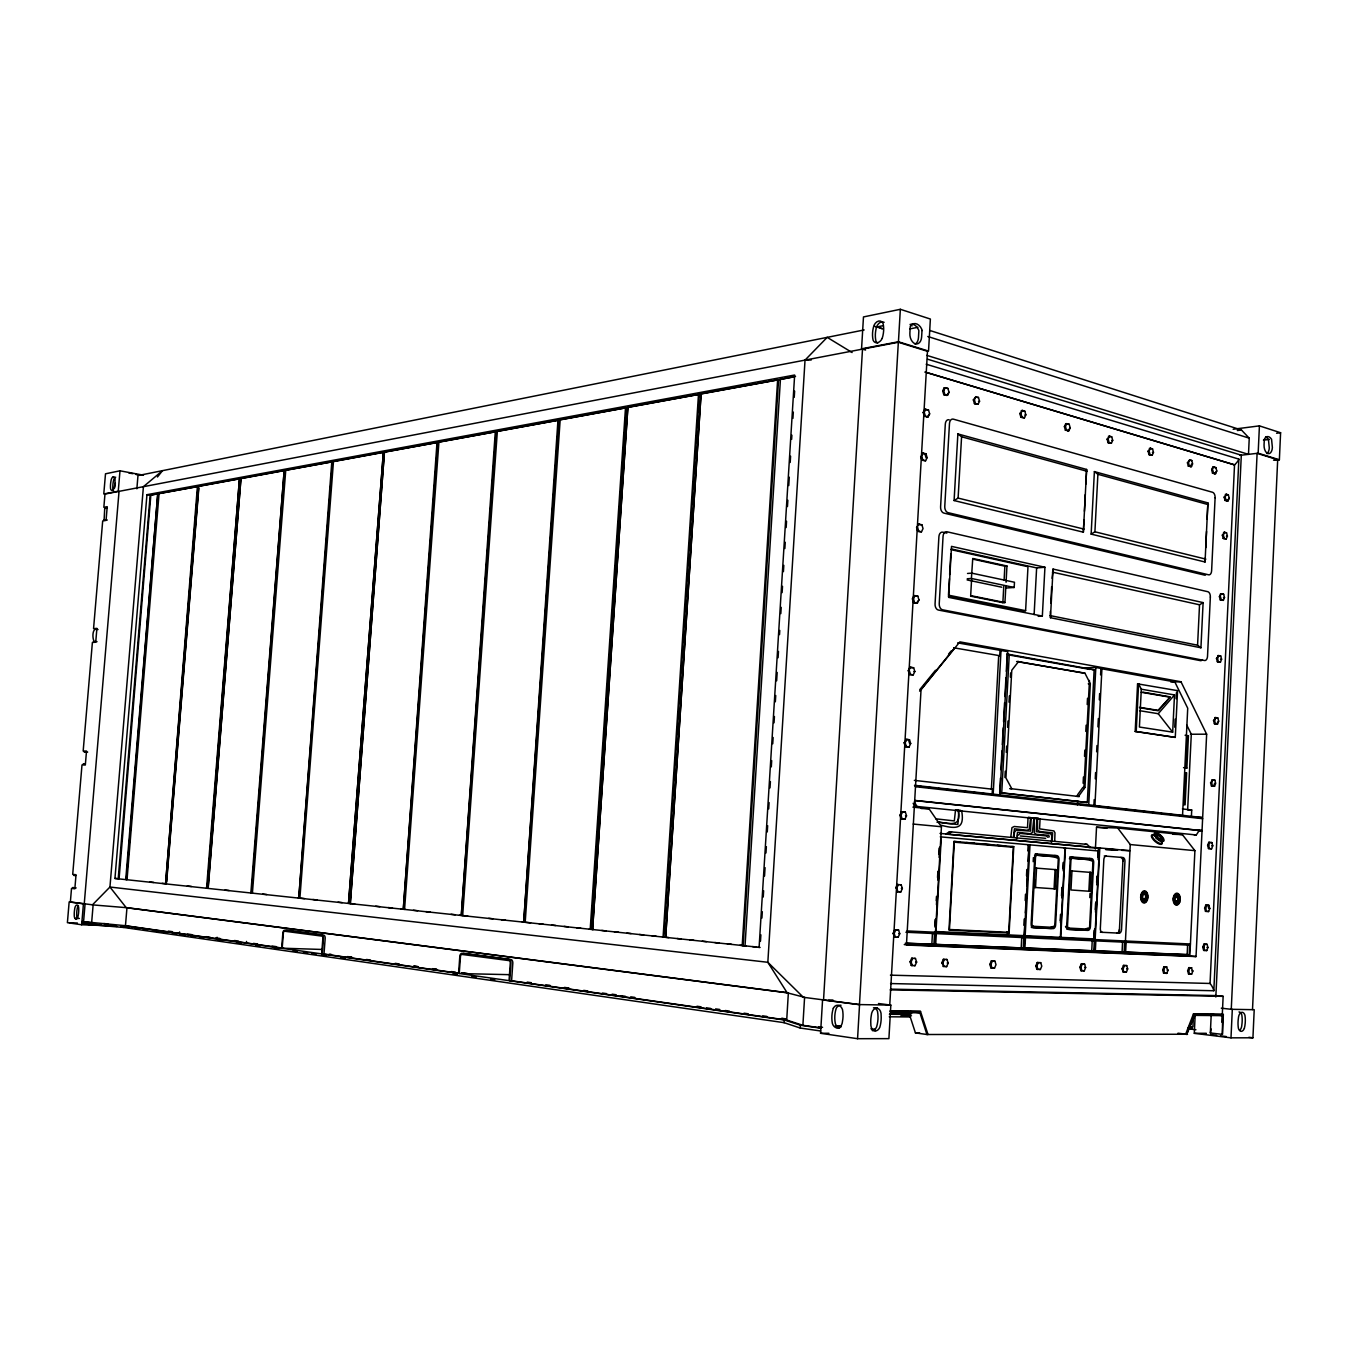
<?xml version="1.0" encoding="UTF-8"?>
<svg xmlns="http://www.w3.org/2000/svg" width="1348" height="1348" viewBox="0 0 1348 1348"><rect width="100%" height="100%" fill="white"/><g stroke="black" fill="none" stroke-linecap="round" stroke-linejoin="round"><path stroke-width="1.5" d="M780.441 379.395L795.539 376.395M1252.511 1009.568L1277.685 459.719L1257.111 453.349L1231.263 1009.298L1254.213 1009.703L1252.932 1037.792L1230.994 1037.842L1194.294 1033.309L1195.154 1015.314M1275.326 460.258L1279.37 459.786L1280.6 432.742L1259.42 425.867L1233.134 429.254M1191.379 817.124L1191.716 809.996L1182.415 808.935M1050.345 611.453L1050.463 617.721L1200.933 647.781L1203.107 602.607L1053.041 569.075L1052.097 578.343M1205.045 561.998L1207.892 502.905L1094.391 471.598L1091.139 534.111L1205.045 561.998L1205.247 557.92M1205.735 547.726L1206.527 531.432M1207.1 519.216L1207.892 502.905M1189.206 954.772L1187.15 954.586L1187.622 944.982L1189.677 945.15L1189.206 954.772L1125.631 952.194L1126.119 942.269L1122.564 942.016L1122.075 951.941L1124.131 952.126L1124.636 942.201M1095.402 849.055L1096.531 827.217L1117.745 828.026L1182.381 834.631L1194.901 850.655L1189.846 956.002L904.255 944.594M1195.912 1029.737L1191.986 1029.265L1192.087 1026.923M1196.03 956.558L1206.645 734.188L1180.983 681.768L959.843 641.867L921.038 689.772L906.429 945.049L1196.03 956.558L1189.947 956.002M1193.368 1017.133L1192.913 1026.856L1188.869 1026.502M890.573 983.551L1213.823 990.746A21.45 11.458 31.5 0 0 1210.049 983.467L1234.532 464.858A21.13 8.779 -24.2 0 0 1238.863 459.129L926.194 364.213M1222.4 1034.371L1210.352 1032.972L1211.229 1014.319L1222.602 1015.634L1222.4 1034.371L1223.344 1014.437L1193.401 1014.033L1185.633 1034.253L926.952 1034.506L915.427 1032.888L908.4 1011.303M1211.212 1028.996L1210.352 1032.972M1213.823 990.746L1238.863 459.129M1215.829 997.015L1241.306 455.203L927.508 359.175M1221.928 1022.29L1223.141 996.34L1215.896 995.582L891.23 989.162M930.069 330.546L1241.457 430.012L1249.242 438.184L1248.484 454.36L926.75 355.367M1230.994 1037.842L1232.308 1009.416L1221.305 1008.186M1279.37 459.786L1258.156 453.214L1259.42 425.867M1141.301 689.199L1139.414 727.044L1172.676 732.149L1174.496 694.945L1141.301 689.199L1138.605 683.807L1137.577 683.84L1135.185 731.492L1175.271 737.39L1177.562 690.648L1137.577 683.84M1174.748 727.229L1175.136 719.107M1176.13 698.786L1176.433 692.704M1188.43 735.755L1187.42 735.755L1185.852 768.074L1186.863 768.09L1188.43 735.755L1185.094 735.25M1200.933 647.781L1197.58 645.203L1199.535 604.797L1203.107 602.607M1102.125 806.744L1093.868 805.834L1094.188 799.6M1095.267 778.807L1095.57 772.572M1096.649 751.78L1096.969 745.545M1097.929 726.842L1098.35 718.518M1099.311 699.814L1099.631 693.58M1100.591 674.876L1100.912 668.625L1101.939 668.591L1094.913 805.851L1093.868 805.834M1089.875 891.298L1090.852 872.409L1070.919 870.859L1071.963 870.909L1070.969 889.983L1089.875 891.298L1088.847 891.23L1089.824 872.341L1090.852 872.409M1089.807 897.6L1090.026 893.454M1093.801 950.896L1091.728 950.711L1092.234 940.634L1094.306 940.82L1093.801 950.896L935.714 944.375M1094.188 930.491L1093.75 938.865L1094.795 938.949L1099.277 851.06L940.281 836.838L941.308 836.872L935.984 931.569L934.939 931.485L1094.795 938.949M1095.25 909.58L1095.57 903.295M1096.649 882.384L1096.969 876.116M1097.929 857.294L1098.249 851.009L1099.277 851.06M1094.222 937.399L1094.643 929.008M1095.503 912.192L1096.042 901.694M1096.901 884.878L1097.323 876.486M1098.182 859.67L1098.401 847.875L940.028 833.418M1094.492 952.194L1099.816 847.959L1089.032 847.656M1123.069 857.614L1119.261 933.153L1100.356 932.209M1124.822 953.407L1130.264 844.556L1117.745 828.026M1175.271 737.39L1136.212 731.475L1138.605 683.807M1050.783 603.179L1051.659 586.633M1050.463 617.721L1053.041 569.075M1040.083 818.674L1039.561 828.851L1053.951 830.941L1054.995 832.879L1054.709 841.118M1051.507 842.584L1051.726 835.693L1050.665 833.738L1036.241 831.665L1036.932 818.354L1034.371 818.185L1034.236 832.794L1036.326 834.311L1048.727 835.305L1049.283 836.923M1052.181 840.984L1052.62 832.862L1039.645 831.48L1037.556 829.98L1037.522 818.506L1038.617 818.539M1055.113 888.871L1056.107 869.662L1035.534 868.061L1036.561 868.129L1035.534 887.506L1034.506 887.439L1055.113 888.871L1054.069 888.804L1055.08 869.612L1056.107 869.662M1060.202 920.633L1060.522 914.416M1061.499 895.712L1061.938 887.405M1062.915 868.702L1063.235 862.484M1060.488 922.74L1060.927 914.433M1061.786 897.819L1062.325 887.439M1063.201 870.825L1063.639 862.518M1060.37 937.349L1065.038 847.993M1083.354 532.19L1086.623 469.458L957.872 433.921L954.098 500.546L1083.354 532.19L1083.994 519.654M1084.432 511.28L1085.309 494.548M1085.848 484.084L1086.623 469.458M1077.406 804.84L1077.625 800.695M1091.139 534.111L1094.913 531.786L1097.895 474.277L1094.391 471.598M1083.118 783.255L1083.438 777.038M1084.517 756.312L1084.837 750.095M1085.797 731.442L1086.117 725.224M1087.196 704.499L1087.516 698.281M1083.859 788.732L1089.47 680.437M1076.429 796.348L1078.501 796.398L1084.972 787.451L1090.33 683.722L1084.904 673.124L1016.594 661.531M1000.469 778.099L999.677 792.759L1087.314 802.481L1094.155 669.72L1006.636 653.949M1084.517 667.85L1095.823 667.496L1088.729 805.16L1081.18 804.941M957.636 642.878L1007.731 651.657L999.913 795.236L992.111 794.461L992.414 789.203L914.348 780.374M992.414 789.203L991.37 789.17L998.683 655.751L999.71 655.701L999.997 650.494M1005.844 586.313L1004.951 602.556L1002.861 602.691L1003.755 586.464M1004.091 580.365L1004.867 566.177L972.683 559.1M993.156 794.478L1001.025 650.444M1006.063 582.252L1006.956 566.008L972.75 558.476L971.403 578.461L967.224 578.764M1000.924 769.742L1001.952 750.903M1002.289 744.618L1003.198 727.886M1003.552 721.601L1004.563 702.763M1004.917 696.495L1005.945 677.656M1006.282 671.371L1007.192 654.639L1009.264 654.555L1001.749 792.809L1087.314 802.481M1005.844 588.048L1014.185 587.475L1014.471 582.252L971.689 573.136L967.527 573.456M1004.917 777.476L1005.254 771.208M1006.282 752.386L1006.619 746.101M1007.647 727.297L1007.984 721.011M1009.012 702.19L1009.349 695.922M1010.377 677.1L1010.596 672.922M1010.798 837.125L1011.944 827.672L1014.202 826.493L1027.496 827.672L1028.052 817.545L1030.715 817.697L1029.535 817.68L1030.597 817.714L1029.367 829.104L1027.142 830.284L1014.471 828.784L1013.359 837.327M948.369 596.271L1021.447 610.914L1025.609 610.678L1027.985 566.716L951.048 549.647M1008.725 932.327L1013.308 847.269L954.3 842.163L949.464 929.497L1008.725 932.327L1006.653 932.142M1014.033 837.276L1014.454 832.221L1016.375 830.149L1030.512 831.109L1031.203 817.848L1033.882 818.034L1032.383 832.542L1030.142 833.721L1017.521 832.255L1016.493 839.383M1009.113 933.001L1013.763 846.662L953.946 841.388L948.975 930.154L1009.113 933.001L1007.04 932.816M1034.118 614.536L1036.629 567.912L951.317 548.939M1021.194 947.846L1021.75 937.433L1023.823 937.618L1023.267 948.048L935.697 944.493L936.304 933.625L1023.823 937.618M1023.857 925.267L1024.194 919.066M1025.188 900.481L1025.508 894.28M1026.502 875.695L1026.839 869.511M1027.833 850.908L1028.17 844.724L1030.024 844.842L1025.171 935.714L1023.317 935.579M1024.126 935.63L1025.019 919.117M1025.339 912.916L1026.333 894.331M1026.772 886.074L1027.665 869.561M1028.103 861.305L1028.979 844.792M1024.345 935.68L1029.198 844.775M1024.025 949.38L1024.716 936.355L1023.688 936.253M1042.341 616.103L1044.936 567.255L951.52 546.378L948.638 597.366L1042.341 616.103L1038.179 616.322M1024.918 948.116L1025.474 937.686L1094.306 940.82M1033.191 861.675L1033.41 857.547M1034.607 885.501L1034.91 879.688M933.911 944.426L931.839 944.223L932.445 933.355L934.518 933.557L933.911 944.426L905.283 943.263M954.098 500.546L958.108 498.086L961.579 436.769L957.872 433.921M934.804 925.84L935.175 919.538M936.237 900.633L936.472 896.437M937.534 877.531L937.888 871.229M938.831 854.43L939.185 848.128M935.175 927.373L935.63 919.134M936.456 904.727L936.911 896.504M937.837 880.042L938.309 871.819M939.118 857.412L939.691 847.117M934.737 945.807L941.443 826.728L929.025 808.766L912.916 807.132M956.44 810.199L955.513 810.114L958.276 810.283L955.513 810.114L954.317 820.915L935.815 818.826M957.923 810.215C962.304 826.712 950.357 824.353 937.905 821.657M971.605 579.118L970.678 595.614L1004.951 602.556M960.804 810.519L958.9 810.451L957.906 824.167M961.63 810.62C964.848 828.75 957.097 829.441 941.19 825.262M889.764 1004.968L927.475 351.289L898.341 342.257L104.975 494.042L103.847 507.303L107.217 506.68L106.054 520.412L102.684 520.985L93.551 628.657L96.904 628.37L95.725 642.221L92.389 642.474L83.172 751.021L86.508 751.038L85.328 765.007L81.992 764.939L72.708 874.363L76.027 874.734L74.848 888.804L71.511 888.399L70.366 902.014L93.13 904.896L91.63 922.773L81.942 921.56L125.465 925.705L283.383 948.234M878.475 1003.519L890.826 1005.103L888.905 1038.634L857.564 1038.701L820.561 1033.276L822.566 999.896L859.552 1004.698L857.564 1038.701M949.413 578.629L948.47 595.176L1025.609 610.678M949.649 574.484L950.812 553.775M890.826 1005.103L859.468 1004.58L898.341 342.257M898.442 341.769L900.346 309.299L930.373 319.038L928.536 351.087L898.442 341.769L861.557 348.829L863.478 316.932L900.346 309.299M820.696 1031.001L800.24 1028.035L784.115 1022.677L784.266 1019.964L509.746 980.754L510.976 963.213A3.522 2.14 -88.1 0 0 509.089 959.439L462.061 953.306A3.421 2.022 -87.8 0 0 459.803 956.44L458.573 973.441L322.239 953.98L323.419 938.393A3.117 1.702 -87 0 0 321.97 935.074L284.681 930.204A3.05 1.618 -86.8 0 0 282.844 933.035L281.665 948.183L322.105 949.464M820.831 1027.901L802.886 1025.306L786.71 1020.048L788.361 992.836L126.965 907.71L92.422 904.879L109.946 887.035L143.41 486.679L162.518 470.654L157.446 477.007M800.24 1028.035L800.409 1025.221L784.266 1019.964M802.886 1025.306L804.587 997.335L787.148 992.785L126.257 907.693L109.946 887.035L767.838 962.287L803.341 997.284L859.468 1004.58M823.544 999.913L862.501 349.115M777.644 379.681L742.209 945.521L743.152 945.588L778.571 379.732L701.078 393.768L665.659 937.315L701.078 393.768M780.441 379.176L745.023 945.79M759.092 947.577L794.646 375.03L146.949 494.699L114.951 878.458L760.104 947.442M760.491 941.14L760.879 934.838M761.923 918.039L762.311 911.754M763.238 897.043L763.625 890.758M764.535 876.065L765.057 867.657M765.967 852.964L766.355 846.662M767.265 831.969L767.652 825.667M768.697 808.867L769.085 802.582M770.011 787.889L770.399 781.587M771.309 766.894L771.696 760.592M772.741 743.793L773.129 737.491M774.038 722.798L774.426 716.496M775.336 701.803L775.74 695.501M776.65 680.807L777.173 672.416M778.082 657.723L778.47 651.421M779.515 634.622L779.767 630.426M780.812 613.626L781.2 607.325M782.11 592.631L782.514 586.329M783.424 571.636L783.811 565.351M784.856 548.552L785.244 542.25M786.154 527.557L786.541 521.255M787.451 506.562L787.855 500.26M788.765 485.566L789.288 477.175M790.198 462.465L790.585 456.18M791.63 439.381L791.883 435.185M792.927 418.386L793.315 412.084M794.225 397.39L794.629 391.089M852.105 352.536L827.183 337.354L805.026 360.118L767.838 962.287L787.148 992.785M698.5 394.256L663.081 937.045L663.991 937.096L699.393 394.29L627.882 407.248L592.581 929.48L627.882 407.248M625.506 407.686L590.205 929.227L591.081 929.294L626.365 407.719L560.178 419.7L525.198 922.234M786.71 1020.048L511.583 980.788L512.813 963.264A3.505 2.14 -88.1 0 0 510.926 959.49L463.864 953.356A3.421 2.022 -87.8 0 0 463.072 953.525M557.971 420.104L523.715 922.083L558.797 420.138L497.361 431.259L462.667 915.528M495.306 431.63L461.302 915.393L496.098 431.663L438.926 442.009L404.569 909.31M459.247 973.542L460.46 956.541A2.275 1.348 -87.8 0 1 461.976 954.435L509.005 960.602A2.342 1.432 -88.1 0 1 510.269 963.129L509.039 980.653L459.247 973.542L509.611 974.671M437.022 442.363L403.305 909.175L437.78 442.397L384.433 452.035L350.295 903.514L384.433 452.035M458.32 973.189L323.992 954.03L325.171 938.461A3.117 1.702 -87 0 0 323.722 935.124L286.399 930.272A3.05 1.618 -86.8 0 0 285.203 931.013M348.525 903.329L383.371 452.389L348.525 903.329L354.777 903.969M331.81 461.707L298.784 897.97L332.518 461.741L285.759 470.182L252.413 893.033L250.863 892.865L284.192 470.469L251.554 892.915M382.647 452.355L333.478 461.404L299.896 898.088M246.364 943.381L246.516 941.426M179.436 933.81L179.587 931.957M207.238 888.164L239.472 478.709L206.564 888.113L208.03 888.265L240.955 478.422L284.192 470.469M208.367 886.175L240.955 478.422M216.927 939.168L217.079 937.248M126.358 879.503L157.767 493.739L125.735 879.452L127.032 879.587L159.081 493.486L198.055 486.476L165.585 883.698L197.415 486.443M784.115 1022.677L123.915 927.491L124.067 925.688L281.665 948.183M125.465 925.705L126.965 907.71M239.472 478.709L198.796 486.19L166.31 883.799L162.181 883.328M166.663 881.71L198.796 488.397M94.646 641.85C92.473 641.092 91.243 626.331 98.033 629.567M104.082 520.244L104.74 508.061L106.846 507.943M114.614 487.976L115.338 483.241M81.672 924.762L83.441 903.783L69.152 901.93L67.4 922.672L81.672 924.762L107.823 925.688M119.989 470.806L118.253 491.194L103.779 493.975L105.498 473.805L119.989 470.806L143.478 475.204M84.25 903.817L119.045 491.346M83.576 921.611L85.076 903.851M123.915 927.491L90.063 924.543L90.215 922.757M136.873 488.802L137.968 475.574L864.169 329.94M114.951 878.458L118.22 878.626L150.167 495.272L794.242 376.85M157.767 493.739L150.841 495.002L119.079 878.711L118.22 878.626M1185.633 1034.253L1186.678 1034.388L1194.429 1014.151L1223.344 1014.437M1186.678 1034.388L1194.783 1015.381L1222.602 1015.634M1191.969 967.83L1188.835 967.662L1187.622 970.762L1188.532 973.947L1191.666 974.115L1192.879 970.998L1190.941 967.729M1202.753 947.206L1203.949 944.139L1207.05 944.325L1207.943 947.475L1206.763 950.559L1203.646 950.374L1202.753 947.206L1203.798 947.29L1204.691 950.458L1203.646 950.374M1203.798 947.29L1204.977 944.223L1203.949 944.139M1208.903 905.317L1205.803 905.115L1204.623 908.148L1205.5 911.315L1208.617 911.534L1209.796 908.485L1208.903 905.317L1207.875 905.249L1208.768 908.417L1209.796 908.485M1188.532 973.947L1189.559 974.048L1188.65 970.863L1189.863 967.763L1188.835 967.662M1205.5 911.315L1206.544 911.4L1205.651 908.215L1206.831 905.182L1205.803 905.115M1167.132 966.988L1163.931 966.819L1162.684 969.97L1163.61 973.189L1166.812 973.357L1168.042 970.206L1166.087 966.887M1207.606 845.331L1208.785 842.348L1209.813 842.382L1208.634 845.381L1209.527 848.583L1208.482 848.532L1207.606 845.331L1208.634 845.381M1163.61 973.189L1164.655 973.29L1163.728 970.071L1164.958 966.92L1163.931 966.819M1210.555 848.735L1211.582 848.785L1212.762 845.786L1211.869 842.601L1208.785 842.348M1214.548 786.288L1212.492 786.019L1211.599 782.8L1212.779 779.852L1214.834 780.121L1215.711 783.34L1214.548 786.288L1211.464 786.002L1210.571 782.784L1212.779 779.852M1213.52 786.272L1214.683 783.323M1217.497 724.044L1218.659 721.146L1217.783 717.911L1215.727 717.574L1213.537 720.489L1214.413 723.724L1217.497 724.044L1214.413 723.724M1122.143 968.656L1123.44 965.438L1126.726 965.623L1127.686 968.909L1126.406 972.11L1123.103 971.942L1122.143 968.656L1124.148 972.043L1123.103 971.942M1123.187 968.757L1124.468 965.539L1123.44 965.438M1215.441 723.724L1214.565 720.489L1215.727 717.574M1216.469 724.061L1218.659 721.146M1220.429 662.07L1221.591 659.223L1220.715 655.971L1218.676 655.566L1216.486 658.447L1217.362 661.716L1220.429 662.07L1217.362 661.716M1084.635 964.191L1081.248 964.022L1079.9 967.291L1080.911 970.644L1084.298 970.83L1085.645 967.544L1084.635 964.191L1083.59 964.09M1218.39 661.683L1217.514 658.414L1218.676 655.566M1080.911 970.644L1081.955 970.762L1080.944 967.392L1082.292 964.123L1081.248 964.022M1219.418 596.659L1220.58 593.861L1223.647 594.266L1224.506 597.535L1223.361 600.349L1220.294 599.944L1219.418 596.659L1221.608 593.794M1226.259 538.88L1227.421 536.1L1226.545 532.814L1224.523 532.275L1222.333 535.139L1223.209 538.425L1226.259 538.88L1223.209 538.425M1035.837 965.876L1037.252 962.523L1040.74 962.708L1041.785 966.145L1040.386 969.482L1036.882 969.296L1035.837 965.876L1036.882 965.977L1037.926 969.414L1036.882 969.296M1036.882 965.977L1038.297 962.624L1037.252 962.523M1224.237 538.341L1223.361 535.055L1224.523 532.275M1228.062 500.9L1226.04 500.327L1225.164 497.024L1226.326 494.278L1228.348 494.851L1229.224 498.153L1228.062 500.9L1225.012 500.428L1224.153 497.126L1226.326 494.278M1227.034 501.001L1229.224 498.153M1211.65 469.862L1212.829 467.116L1215.896 467.604L1216.772 470.941L1215.61 473.687L1212.526 473.199L1211.65 469.862L1213.857 466.998M1214.582 473.805L1216.772 470.941M989.836 964.393L991.319 960.972L994.925 961.158L996.004 964.663L994.538 968.083L990.932 967.898L989.836 964.393L990.881 964.494L991.976 967.999L990.932 967.898M990.881 964.494L992.364 961.073L991.319 960.972M1191.464 466.627L1189.357 466.02L1188.464 462.634L1189.661 459.853L1191.767 460.477L1192.66 463.864L1191.464 466.627L1188.329 466.138L1187.436 462.752L1189.661 459.853M1190.436 466.745L1191.632 463.982M942.825 962.944L944.375 959.456L943.33 959.338L941.78 962.843L943.971 966.533L942.825 962.944L941.78 962.843M942.926 966.415L946.65 966.617L948.183 963.129L947.037 959.54L945.993 959.439M1152.237 455.169L1153.484 452.355L1152.557 448.884L1150.366 448.244L1148.075 451.192L1149.018 454.647L1152.237 455.169L1149.018 454.647M915.46 958.479L911.669 958.276L910.085 961.815L911.265 965.454L915.056 965.657L916.64 962.101L915.46 958.479L914.416 958.361M1150.046 454.529L1149.119 451.058L1150.366 448.244M911.265 965.454L912.31 965.572L911.13 961.933L912.714 958.377L911.669 958.276M898.577 930.036L894.735 929.817L893.117 933.355L894.314 937.029L898.156 937.248L899.756 933.709L898.577 930.036L897.532 929.935M1111.392 443.222L1112.707 440.358L1111.729 436.819L1109.455 436.145L1107.112 439.162L1108.073 442.7L1111.392 443.222L1108.073 442.7M894.314 937.029L895.358 937.13L894.162 933.456L895.78 929.901L894.735 929.817M896.774 888.13L895.746 888.062L897.347 884.541L898.391 884.625L896.774 888.13L897.97 891.82L896.925 891.753L900.767 892.005L902.368 888.5L901.172 884.81L900.127 884.726M1109.118 442.565L1108.14 439.027L1109.455 436.145M904.946 819.281L906.53 815.826L905.35 812.103L901.542 811.799L899.942 815.237L901.121 818.961L904.946 819.281L901.121 818.961M902.166 819.011L900.986 815.287L902.587 811.833L901.542 811.799M1067.785 430.922L1070.194 427.872L1069.183 424.249L1065.763 423.693L1064.398 426.608L1065.409 430.231L1068.829 430.787L1070.194 427.872M909.108 746.893L910.692 743.506L909.512 739.766L906.749 739.395L904.12 742.782L905.3 746.522L909.108 746.893L905.3 746.522M1068.829 430.787L1066.453 430.096L1065.442 426.474L1066.807 423.542M906.345 746.539L905.165 742.782L906.749 739.395M908.282 670.664L909.866 667.344L913.658 667.749L914.837 671.523L913.253 674.859L909.462 674.438L908.282 670.664L910.911 667.294M1024.429 417.813L1025.845 414.83L1024.8 411.14L1022.306 410.399L1019.846 413.533L1020.908 417.24L1024.429 417.813L1020.908 417.24M1021.952 417.088L1020.891 413.381L1022.306 410.399M916.337 603.23L918.948 599.894L917.786 596.086L913.995 595.631L912.428 598.883L913.59 602.691L917.381 603.163L918.948 599.894M917.381 603.163L914.635 602.623L913.472 598.815L915.039 595.546M919.151 524.136L916.539 527.456L917.718 531.281L921.476 531.803L923.043 528.601L921.88 524.776L918.123 524.254L921.88 524.776M978.075 404.265L979.558 401.232L978.463 397.441L975.868 396.683L973.34 399.867L974.452 403.659L978.075 404.265L974.452 403.659M975.48 403.507L974.385 399.716L975.868 396.683M923.262 453.08L921.695 456.214L922.858 460.072L925.57 460.78L927.121 457.646L925.975 453.787L922.217 453.214L925.975 453.787M946.481 395.503L949.043 392.268L947.914 388.426L944.207 387.803L942.69 390.869L943.819 394.711L947.526 395.335L949.043 392.268M1017.504 835.676L1020.284 833.418L1045.964 835.861L1048.036 837.361M927.053 417.088L929.648 413.836L928.486 409.961L924.745 409.354L923.178 412.471L924.34 416.33L928.098 416.936L929.648 413.836M947.526 395.335L944.864 394.543L943.718 390.701L945.251 387.634M928.098 416.936L925.385 416.178L924.223 412.303L925.79 409.185M1194.227 834.884L1196.283 834.968L1199.282 830.486L1202.045 830.638L914.702 800.409M1077.507 794.865L1082.899 787.401L1084.972 787.451M1018.667 661.447L1011.775 670.259L1005.928 777.948L1011.792 788.698L1009.719 788.647M919.875 689.536L935.495 670.259M948.52 654.201L951.115 651M919.606 691.12L954.755 647.731L953.727 647.781L999.71 655.701M1139.431 707.312L1158.016 710.345L1170.081 697.202L1158.37 710.767L1139.785 707.717M1139.549 710.682L1158.252 713.715L1174.496 694.945M949.447 831.733L945.774 834.092L1090.077 847.167L1087.111 844.37L949.447 831.733L951.52 831.834L947.846 834.193M1204.944 1033.916L1205.938 1033.697M103.729 520.058L107.318 520.025M957.535 824.487L937.012 822.229M93.416 641.581L97.022 641.665M1034.287 818.202L1036.932 818.354M882.637 325.778L878.728 326.553A15.367 3.926 1.8 0 0 882.569 328.811L874.7 326.351M909.681 328.929L917.887 327.311M947.914 388.426L944.207 387.803M942.69 390.869L943.718 390.701M943.819 394.711L944.864 394.543M977.418 397.609L978.463 397.441M973.34 399.867L974.385 399.716M978.513 401.401L979.558 401.232M928.486 409.961L924.745 409.354M923.178 412.471L924.223 412.303M924.34 416.33L925.385 416.178M1024.8 411.14L1021.279 410.567M1019.846 413.533L1020.891 413.381M1024.817 414.982L1025.845 414.83M1069.183 424.249L1065.763 423.693M1064.398 426.608L1065.442 426.474M1065.409 430.231L1066.453 430.096M927.121 457.646L926.093 457.781L924.93 453.922M920.65 456.365L921.813 460.224L922.858 460.072M925.57 460.78L921.813 460.224M1111.729 436.819L1108.41 436.297M1107.112 439.162L1108.14 439.027M1111.662 440.493L1112.707 440.358M1237.346 430.534L1241.457 430.012M1276.573 433.247L1280.6 432.742M1152.557 448.884L1149.339 448.379M1148.075 451.192L1149.119 451.058M1152.456 452.473L1153.484 452.355M1263.447 440.139L1269.361 439.414M1190.739 460.595L1191.767 460.477M1239.941 455.354L1258.156 453.214M1187.436 462.752L1188.464 462.634M1188.329 466.138L1189.357 466.02M1273.523 460.19L1277.685 459.719M1215.896 467.604L1212.829 467.116M1212.526 473.199L1215.61 473.687M1228.348 494.851L1225.298 494.379M1224.153 497.126L1225.164 497.024M1225.012 500.428L1226.04 500.327M917.718 531.281L921.476 531.803M1226.545 532.814L1223.495 532.376M1222.333 535.139L1223.361 535.055M1226.394 536.201L1227.421 536.1M1004.867 566.177L1006.956 566.008M1036.629 567.912L1044.936 567.255M917.786 596.086L913.995 595.631M912.428 598.883L913.472 598.815M913.59 602.691L914.635 602.623M1223.647 594.266L1220.58 593.861M1223.479 597.602L1224.506 597.535M1220.294 599.944L1223.361 600.349M1220.715 655.971L1217.648 655.6M913.658 667.749L909.866 667.344M1216.486 658.447L1217.514 658.414M1220.563 659.256L1221.591 659.223M913.792 671.557L914.837 671.523M909.462 674.438L913.253 674.859M1092.099 669.788L1094.155 669.72M1082.832 673.174L1084.904 673.124M1088.257 683.79L1090.33 683.722M1170.839 682.004L1180.983 681.768M1176.534 690.665L1177.562 690.648M805.026 360.118L811.21 360M1217.783 717.911L1214.7 717.591M1213.537 720.489L1214.565 720.489M1135.185 731.492L1136.212 731.475M959.001 810.451L960.433 810.502M1190.436 734.239L1206.645 734.188M905.704 739.395L909.512 739.766M915.427 1032.888L919.639 1032.888M820.561 1033.276L828.902 1033.276M1194.294 1033.309L1206.308 1033.309M904.12 742.782L905.165 742.782M910.692 743.506L909.647 743.506L908.485 739.766M875.88 1030.495L872.156 1030.495A7.296 4.903 -84.1 0 0 876.621 1026.856A23 15.536 -84.1 0 0 877.514 1011.472A7.296 4.903 -84.3 0 0 875.88 1008.793M1030.597 817.714L1028.541 817.545M1031.995 817.966L1031.119 817.865L1033.781 818.034M1038.297 818.607L1037.438 818.522L1038.971 818.573M835.12 1026.098L841.27 1026.114A15.738 1.078 4.4 0 0 837.192 1026.384L841.101 1026.94M889.646 1014.067L910.625 1014.235M889.41 1014.286L910.389 1014.471M900.986 1015.718L911.484 1015.802M889.259 1016.796L910.237 1016.948M890.809 1011L920.515 1011.421L927.997 1034.506L926.952 1034.354M889.815 1011.118L920.515 1011.421M890.809 1012.533L919.909 1012.803L926.952 1034.506M899.032 1013.224L911.619 1013.342M898.779 1013.443L911.366 1013.561M873.487 1007.799L877.194 1007.832M828.801 999.98L832.98 1000.048M1214.834 780.121L1211.751 779.835M1210.571 782.784L1211.599 782.8M1211.464 786.002L1212.492 786.019M509.746 980.754L511.583 980.788M890.169 989.87L1223.141 996.34M999.677 792.759L1001.749 792.809M890.438 975.16L1210.049 983.467M322.239 953.98L323.992 954.03M329.215 954.182L330.968 954.232M1191.716 809.996L1187.639 809.878L1191.295 734.222L1186.83 725.19M913.135 803.307L914.803 806.239L916.876 806.306L914.365 801.908M1190.115 817.09L1201.641 817.461L1202.618 818.691L915.494 786.71L914.517 785.311L1201.641 817.461M921.291 808.514L929.025 808.766M943.33 959.338L947.037 959.54M904.323 812.069L905.35 812.103M899.942 815.237L900.986 815.287M905.502 815.793L906.53 815.826M73.803 887.641L72.556 887.624L76.162 887.928M69.405 922.74L77.392 923.026M87.89 923.565L81.79 923.346L90.063 924.543M1197.226 830.402L1202.045 830.638M75.387 918.325L79.364 918.477M1172.777 834.244L1182.381 834.631M907.288 943.229L931.839 944.223M1022.846 947.914L1091.728 950.711M1095.317 950.845L1122.075 951.941M1125.614 952.076L1187.15 954.586M1124.131 952.126L1095.334 950.963L1095.84 940.887L1189.677 945.15M1210.841 842.551L1211.869 842.601M74.848 875.374L73.601 875.341L75.707 875.526M1211.734 845.735L1212.762 845.786M905.907 932.243L934.518 933.557M1085.056 844.286L1087.111 844.37M907.069 930.929L1190.436 943.988M1088.021 847.066L1090.077 847.167M1106.085 849.375L1117.762 849.914L1106.725 848.869M1105.562 849.543L1113.701 849.931M1121.822 850.335L1129.961 850.723L1099.816 847.959M1063.993 847.943L1065.426 848.027L1060.758 937.365L1059.326 937.264M1011.691 846.561L1013.763 846.662M1011.236 847.167L1013.308 847.269M1031.338 927.475L1050.951 928.469A3.859 2.41 -87 0 0 1053.293 926.194M1066.841 929.261L1085.814 930.221A3.791 2.325 -87.1 0 0 1088.072 927.997M1031.405 926.177L1053.091 927.357A2.578 1.601 -87 0 0 1054.827 924.863L1058.247 859.569A2.561 1.601 -88.1 0 0 1056.781 856.873L1037.252 855.222A2.578 1.634 -88.1 0 0 1035.483 857.665L1031.978 923.666A2.595 1.634 -86.9 0 0 1033.478 926.346M1068.812 928.081L1087.937 929.126A2.527 1.55 -87.1 0 0 1089.622 926.683L1092.908 862.484A2.511 1.55 -88.2 0 0 1091.492 859.839L1072.62 858.221A2.544 1.584 -88.2 0 0 1070.919 860.631L1067.532 925.537A2.544 1.584 -87 0 0 1068.981 928.165M1095.132 847.943L1100.49 848.296M87.671 752.1L84.065 751.914L85.295 752.066M85.126 764.198L83.037 764.097L84.267 764.249M897.347 884.541L901.172 884.81M1204.623 908.148L1205.651 908.215M901.323 888.416L902.368 888.5M1207.572 911.45L1208.617 911.534M899.723 891.921L900.767 892.005M956.81 810.232L955.614 810.097M1029.181 817.663L1027.951 817.545M1038.668 818.624L1037.556 818.522M1035.247 853.823L1056.849 855.592A3.842 2.393 -88.1 0 1 1059.039 859.636L1055.619 924.913A3.859 2.41 -87 0 1 1053.024 928.637L1033.41 927.643A3.892 2.443 -86.9 0 1 1031.153 923.633L1034.674 857.598A3.875 2.443 -88.1 0 1 1037.32 853.924M1206.022 944.24L1207.05 944.325M1206.915 947.391L1207.943 947.475M103.813 923.549L107.789 923.902M101.083 925.014L93.517 924.155M105.06 925.368L116.99 926.396M120.949 926.75L128.903 927.441M953.929 841.472L960.113 842.011M966.314 842.551L974.553 843.292M980.754 843.831L991.066 844.741M997.25 845.28L1005.507 846.022M1104.231 855.98L1122.884 857.53A3.724 2.258 -88.3 0 1 1124.94 861.439L1121.519 929.598A3.741 2.258 -87.2 0 1 1119.076 933.22M1094.104 939.505L1095.149 939.59M1205.735 950.458L1206.763 950.559M1059.494 937.905L1060.539 938.006M1187.689 1028.204L1191.885 1028.575M1187.942 1028.895L1191.986 1029.265M934.45 932.142L935.495 932.226M1020.301 835.962L1045.677 838.338M898.712 933.608L899.756 933.709M893.117 933.355L894.162 933.456M913.186 824.066L941.443 826.728M1130.264 844.556L1194.901 850.655M897.111 937.163L898.156 937.248M1208.482 848.532L1211.582 848.785M1191.851 970.897L1192.879 970.998M1187.622 970.762L1188.65 970.863M1125.698 965.522L1126.726 965.623M1167.014 970.105L1168.042 970.206M1162.684 969.97L1163.728 970.071M1190.638 974.014L1191.666 974.115M1126.658 968.808L1127.686 968.909M1165.784 973.256L1166.812 973.357M1039.696 962.607L1040.74 962.708M1084.601 967.443L1085.645 967.544M1079.9 967.291L1080.944 967.392M1125.361 972.009L1126.406 972.11M914.803 806.239L1196.283 834.968M1096.531 827.217L1106.961 828.279M993.88 961.057L994.925 961.158M1083.253 970.729L1084.298 970.83M1039.342 969.38L1040.386 969.482M915.629 800.661L1199.99 830.553M947.139 963.011L948.183 963.129M993.493 967.965L994.538 968.083M915.595 962L916.64 962.101M910.085 961.815L911.13 961.933M945.605 966.499L946.65 966.617M149.628 881.996L153.807 882.435M187.305 886.024L191.5 886.479M224.981 890.068L229.177 890.506M262.658 894.095L266.853 894.55M298.245 897.92L304.53 898.594M312.904 899.487L317.083 899.942M338.028 902.183L342.207 902.621M375.704 906.21L379.883 906.665M388.258 907.558L392.453 908.013M400.828 908.906L405.007 909.361M413.381 910.254L417.577 910.709M425.951 911.602L430.13 912.04M451.058 914.281L455.253 914.736M459.432 915.191L467.807 916.084M488.734 918.325L492.93 918.78M501.304 919.673L505.483 920.128M522.232 921.914L530.606 922.807M538.981 923.717L543.16 924.155M551.534 925.048L555.73 925.503M564.104 926.396L568.283 926.851M576.658 927.744L580.853 928.199M589.228 929.092L593.406 929.547M601.781 930.44L605.96 930.895M614.334 931.788L618.53 932.226M626.904 933.136L631.083 933.574M639.457 934.484L643.653 934.922M652.028 935.815L656.206 936.27M662.491 936.944L668.76 937.618M677.134 938.511L681.33 938.966M689.704 939.859L693.883 940.314M702.257 941.207L706.453 941.645M714.828 942.555L719.006 942.993M727.381 943.903L731.56 944.341M739.934 945.234L746.219 945.908M752.504 946.582L756.683 947.037M914.011 965.539L915.056 965.657M915.545 785.901L921.746 786.592M925.891 787.064L934.164 787.973M938.309 788.445L956.928 790.518M961.073 790.99L969.347 791.916M973.492 792.371L992.111 794.461M1106.236 807.216L1114.493 808.126M1118.621 808.598L1161.909 813.434M1166.037 813.889L1174.276 814.815M1178.405 815.27L1182.533 815.742L1187.723 708.222L1174.816 681.919L1100.912 668.625M1010.596 788.647L1079.276 796.584M1193.401 1014.033L1194.429 1014.151M1248.871 1037.286L1252.932 1037.792M1210.774 1034.641L1216.604 1035.365M1220.496 1035.837L1226.326 1036.561M1177.984 1033.191L1187.504 1034.388M910.321 1011.556L919.909 1012.803M1183.527 767.635L1186.863 768.09M870.943 1028.76L875.054 1029.35M168.264 931.097L172.392 931.687M215.832 937.871L219.96 938.461M234.434 940.516L238.579 941.089M347.531 956.575L351.676 957.164M395.149 963.348L399.294 963.938M413.785 965.994L417.931 966.583M432.422 968.656L436.567 969.246M461.42 972.767L467.621 973.66L461.69 973.02M527.186 982.119L531.331 982.709M545.822 984.765L549.967 985.354M564.458 987.41L568.603 988M612.093 994.184L616.238 994.773M630.729 996.829L634.874 997.419M696.983 1006.248L701.129 1006.838M715.62 1008.894L719.765 1009.484M781.891 1018.313L786.036 1018.903M187.439 934.012L191.568 934.602M206.008 936.658L210.136 937.231M253.475 943.398L257.603 943.988M272.043 946.043L276.172 946.633M347.851 956.827L351.997 957.417M366.471 959.473L370.616 960.062M414.072 966.246L418.217 966.836M432.708 968.909L436.853 969.482M451.327 971.554L455.472 972.144M564.964 987.713L569.126 988.303M583.701 990.376L587.863 990.965M602.438 993.055L606.6 993.645M621.175 995.717L625.337 996.307M706.537 1007.849L710.699 1008.456M725.275 1010.528L729.437 1011.118M744.012 1013.19L748.174 1013.78M762.749 1015.853L766.911 1016.443M781.486 1018.515L785.648 1019.105M836.046 1027.361L839.686 1027.884A7.296 5.308 88.3 0 1 835.339 1023.604A23.017 16.799 88.2 0 1 836.249 1008.27A7.296 5.308 88.5 0 1 841.034 1005.254M135.053 928.199L139.215 928.806M143.36 929.395L147.522 930.002M153.756 930.895L157.918 931.485M162.08 932.091L166.242 932.681M172.477 933.574L176.639 934.181M180.8 934.771L184.946 935.36M191.18 936.27L195.342 936.86M199.504 937.45L203.666 938.056M218.224 940.146L222.369 940.736M236.928 942.825L241.09 943.432M255.648 945.521L259.793 946.111M274.352 948.2L278.514 948.79M293.072 950.879L297.217 951.486M303.469 952.379L307.614 952.969M311.776 953.575L315.938 954.165M322.172 955.058L326.334 955.665M340.892 957.754L345.037 958.344M453.164 973.863L457.326 974.452M471.867 976.542L476.029 977.148M490.588 979.238L494.75 979.827M818.489 1026.738L822.566 1027.311M800.409 1025.221L820.865 1028.17M90.788 923.936L99.213 925.166L83.947 924.071M1142.936 692.181L1169.744 696.798M1141.217 692.249L1170.081 697.202M1017.47 661.464L1083.59 673.107M1007.192 654.639L1090.026 669.417M146.949 494.699L150.167 495.272M1095.823 667.496L1101.939 668.591M1050.126 615.598L1197.58 645.203M970.611 596.153L1002.861 602.691M967.123 579.943L1001.766 587.206M971.403 578.461L1014.185 587.475M1052.434 572.142L1199.535 604.797M946.852 533.1L942.774 532.174A5.426 3.572 85.7 0 0 938.899 536.723L935.057 603.955A5.426 3.589 87 0 0 938.343 610.037L1200.394 660.638A4.785 2.78 88.4 0 0 1202.433 659.627M105.953 508.449L104.74 508.061M958.108 498.086L1083.994 529.107M1094.913 531.786L1205.853 559.134M961.579 436.769L1087.01 471.278M1097.895 474.277L1208.465 504.691M861.557 348.829L865.568 350.042M927.795 336.495L1249.242 438.184M1158.252 713.715L1172.676 732.149M909.327 670.63L910.507 674.404M917.584 527.354L918.746 531.179M1220.446 596.608L1221.322 599.877M1212.678 469.744L1213.554 473.081M1205.584 575.006A4.769 2.763 87.1 0 1 1204.505 575.107L943.853 513.082A5.426 3.555 85.1 0 1 940.584 506.882L945.302 424.098A5.426 3.522 83.6 0 1 949.16 419.767M1072.688 856.957A3.808 2.359 -88.2 0 0 1070.127 860.563L1066.74 925.486A3.825 2.376 -87 0 0 1068.913 929.446L1087.87 930.39A3.791 2.325 -87.1 0 0 1090.397 926.733L1093.683 862.535A3.774 2.325 -88.2 0 0 1091.56 858.575L1070.615 856.856A3.808 2.359 -88.2 0 0 1069.689 857.058M1175.86 895.005A4.432 2.612 -87.8 0 1 1177.141 897.498M1176.989 900.868A4.432 2.612 -87.8 0 1 1176.349 902.267M1102.428 932.395A3.774 2.292 -87.1 0 1 1100.322 928.502L1103.827 859.62A3.758 2.292 -88.3 0 1 1106.304 856.081M1119.447 929.429A3.724 2.258 -87.2 0 1 1117.02 933.035M1161.925 841.725A6.841 2.612 40.8 0 1 1158.791 843.865A6.841 2.612 40.8 0 1 1151.731 837.276A6.841 2.612 40.8 0 1 1154.882 835.153M1141.149 895.173A4.01 2.393 -87.8 0 1 1144.89 893.791A4.01 2.393 -87.8 0 1 1144.587 900.144A4.01 2.393 -87.8 0 1 1140.998 898.24M1173.367 898.931A3.943 2.325 -87.8 0 1 1176.753 895.51A3.943 2.325 -87.8 0 1 1177.192 901.981A3.943 2.325 -87.8 0 1 1173.468 900.447M1090.481 860.546A2.511 1.55 -88.2 0 0 1089.437 859.721L1070.548 858.12A2.544 1.584 -88.2 0 0 1069.402 858.76M1089.487 858.474A3.774 2.325 -88.2 0 1 1091.509 860.968M1054.776 855.491A3.842 2.393 -88.1 0 1 1056.866 858.036M1051.642 927.02A2.561 1.601 -87 0 1 1051.019 927.171M1034.539 855.255A2.578 1.634 -88.1 0 1 1035.18 855.104L1054.709 856.772A2.561 1.601 -88.1 0 1 1055.804 857.614M1087.01 928.283A2.527 1.55 -87.1 0 1 1085.881 928.957M1066.319 927.761A2.544 1.584 -87 0 1 1065.543 926.346M1176.433 896.353A3.943 2.325 -87.8 0 1 1176.871 897.667M1176.72 900.666A3.943 2.325 -87.8 0 1 1176.164 901.913M1143.492 892.696A4.516 2.696 -87.8 0 1 1144.317 893.741M1144.654 898.678A4.516 2.696 -87.8 0 1 1142.026 901.29M1144.385 898.476A4.01 2.393 -87.8 0 1 1142.059 900.801M1162.161 842.466A6.218 2.359 40.8 0 1 1155.202 840.461A6.218 2.359 40.8 0 1 1153.804 834.665M1153.821 835.137A5.207 1.971 40.8 0 1 1154.747 834.968M1161.454 840.36A5.207 1.971 40.8 0 1 1161.386 842.214M1154.865 836.316A4.701 1.786 40.8 0 1 1157.494 835.086A4.701 1.786 40.8 0 1 1162.077 840.107A4.701 1.786 40.8 0 1 1158.269 840.023M1156.837 838.877A4.701 1.786 40.8 0 1 1155.657 837.58M1120.828 857.429A3.724 2.258 -88.3 0 1 1122.884 861.321M77.358 918.409A4.533 2.073 -86 0 1 76.752 916.657A14.238 6.521 -86 0 1 77.561 907.137A4.533 2.073 -85.9 0 1 78.454 905.586M1239.874 1030.158A6.117 3.454 -86.2 0 0 1241.845 1024.884A19.243 10.902 -86.3 0 0 1241.828 1015.027A6.117 3.454 -86.3 0 0 1238.997 1011.944M129.004 473.114A9.84 1.55 6 0 1 132.812 473.687M135.878 474.395A9.84 1.55 6 0 1 136.957 474.782M113.552 490.47A4.448 2.022 -80.8 0 1 112.828 486.864A13.986 6.369 -80.8 0 1 113.704 479.736A4.448 2.022 -80.8 0 1 115.692 477.192M1266.901 453.568A7.448 4.145 85.5 0 0 1269.277 447.907L1268.468 439.633A9.638 5.375 85.5 0 0 1265.553 437.089M915.107 344.128A8.914 5.83 81.7 0 0 918.477 337.556L918.847 331.136A1.921 1.247 81.6 0 0 918.544 329.805L917.365 327.682A11.542 7.532 81.7 0 0 911.012 324.228M910.052 324.413A15.401 3.943 1.8 0 1 911.989 325.997M884.12 322.307A7.229 5.004 -70.9 0 0 875.863 329.906A22.781 15.856 -70.7 0 0 875.914 340.96A7.212 5.004 -71 0 0 877.683 343.133M1264.306 439.465L1264.053 444.907A7.448 4.145 85.5 0 0 1267.878 453.551A7.448 4.145 85.5 0 0 1272.377 447.536L1271.568 439.263A9.655 5.375 85.5 0 0 1265.604 437.342L1264.306 439.465M1210.352 597.063L1207.522 656.291A4.785 2.78 88.4 0 1 1204.522 660.503L942.522 609.785A5.443 3.589 87 0 1 939.236 603.685L943.061 536.319A5.443 3.572 85.7 0 1 946.936 531.769L1207.825 591.705A4.785 2.763 87.5 0 1 1210.352 597.063M1215.104 497.766L1211.616 570.76A4.785 2.763 87.1 0 1 1208.634 574.821L948.015 512.644A5.443 3.555 85.1 0 1 944.763 506.427L949.481 423.474A5.443 3.522 83.6 0 1 953.322 419.144L1212.593 492.29A4.769 2.747 86 0 1 1215.104 497.766M1185.617 772.808L1184.083 804.79L1185.094 804.823L1186.644 772.825L1185.617 772.808M921.998 330.53L921.628 336.949A8.931 5.83 81.7 0 1 915.241 343.774A8.931 5.83 81.7 0 1 909.866 333.242L910.237 326.789A1.921 1.264 81.5 0 1 910.692 325.66L912.074 324.363A11.559 7.532 81.7 0 1 920.532 327.058L921.712 329.182A1.921 1.247 81.7 0 1 921.998 330.53M322.863 938.326L321.667 953.895L282.187 948.267L283.366 933.102A2.022 1.078 -86.8 0 1 284.596 931.215L321.902 936.102A2.089 1.129 -87 0 1 322.863 938.326M1234.532 464.858L925.183 372.082L1234.532 464.858M1147.013 899.891A5.51 3.286 -87.8 0 0 1144.587 891.432A5.51 3.286 -87.8 0 0 1141.318 899.487A5.51 3.286 -87.8 0 0 1147.013 899.891M1178.86 901.542A4.432 2.612 -87.8 0 0 1176.939 894.718A4.432 2.612 -87.8 0 0 1174.344 901.222A4.432 2.612 -87.8 0 0 1178.86 901.542M1179.635 902.402A6.032 3.555 -87.8 0 0 1177.006 893.134A6.032 3.555 -87.8 0 0 1173.501 901.947A6.032 3.555 -87.8 0 0 1179.635 902.402M1179.332 902.065A5.426 3.185 -87.8 0 0 1176.973 893.741A5.426 3.185 -87.8 0 0 1173.822 901.677A5.426 3.185 -87.8 0 0 1179.332 902.065M1145.665 898.408A2.763 1.651 -87.8 0 0 1144.452 894.179A2.763 1.651 -87.8 0 0 1142.818 898.206A2.763 1.651 -87.8 0 0 1145.665 898.408M1178.034 900.616A2.713 1.601 -87.8 0 0 1176.855 896.454A2.713 1.601 -87.8 0 0 1175.271 900.413A2.713 1.601 -87.8 0 0 1178.034 900.616M1147.316 900.228A6.133 3.673 -87.8 0 0 1144.62 890.792A6.133 3.673 -87.8 0 0 1140.981 899.773A6.133 3.673 -87.8 0 0 1147.316 900.228M1146.525 899.352A4.516 2.696 -87.8 0 0 1144.536 892.427A4.516 2.696 -87.8 0 0 1141.874 899.015A4.516 2.696 -87.8 0 0 1146.525 899.352M1155.135 836.114A6.218 2.359 40.8 0 0 1163.661 841.253A6.218 2.359 40.8 0 0 1158.589 833.721A6.218 2.359 40.8 0 0 1155.135 836.114M1155.792 836.249A5.207 1.971 40.8 0 0 1162.92 840.562A5.207 1.971 40.8 0 0 1158.69 834.26A5.207 1.971 40.8 0 0 1155.792 836.249M1156.921 836.518A3.437 1.297 40.8 0 0 1161.622 839.349A3.437 1.297 40.8 0 0 1158.842 835.204A3.437 1.297 40.8 0 0 1156.921 836.518M75.909 919.083A4.533 2.073 -86 0 0 77.864 917.078A14.154 6.437 -85.9 0 0 78.673 907.507A4.533 2.073 -85.9 0 0 76.55 905.098A4.533 2.073 -85.9 0 0 74.662 909.243A14.255 6.521 -86 0 0 74.325 916.573A4.533 2.073 -86 0 0 75.909 919.083M1244.372 1028.288A19.26 10.902 -86.3 0 0 1244.962 1015.381A6.117 3.454 -86.3 0 0 1241.205 1012.5A6.117 3.454 -86.3 0 0 1238.374 1018.38A19.108 10.733 -86.3 0 0 1238.391 1028.288A6.117 3.454 -86.2 0 0 1241.238 1031.338A6.117 3.454 -86.2 0 0 1244.372 1028.288M876.638 1008.203A7.313 4.903 -84.3 0 0 871.297 1015.448A22.832 15.249 -84.3 0 0 870.825 1023.621A7.313 4.903 -84.1 0 0 874.06 1030.681A7.313 4.903 -84.1 0 0 879.806 1027.311A23.034 15.536 -84.1 0 0 881.137 1015.533A7.313 4.903 -84.3 0 0 876.638 1008.203M833.317 1008.237A23.051 16.799 88.3 0 0 832.407 1023.604A7.313 5.308 88.3 0 0 838.153 1027.833A7.313 5.308 88.3 0 0 842.483 1021.346A22.781 16.446 88.6 0 0 842.466 1009.45A7.313 5.308 88.5 0 0 833.317 1008.237M113.333 476.754A4.448 2.005 -80.8 0 0 110.873 481.556A14.002 6.352 -80.8 0 0 110.553 488.583A4.448 2.022 -80.8 0 0 112.71 490.166A4.448 2.022 -80.8 0 0 114.614 485.634A13.901 6.268 -80.8 0 0 115.035 480.714A4.448 2.005 -80.8 0 0 113.333 476.754M882.215 338.331A22.528 15.536 -71.2 0 0 883.092 323.571A7.229 5.004 -70.9 0 0 873.959 325.424A22.798 15.856 -70.7 0 0 873.083 340.1A7.229 5.004 -71.1 0 0 877.447 342.695A7.229 5.004 -71.1 0 0 882.215 338.331"/></g></svg>
